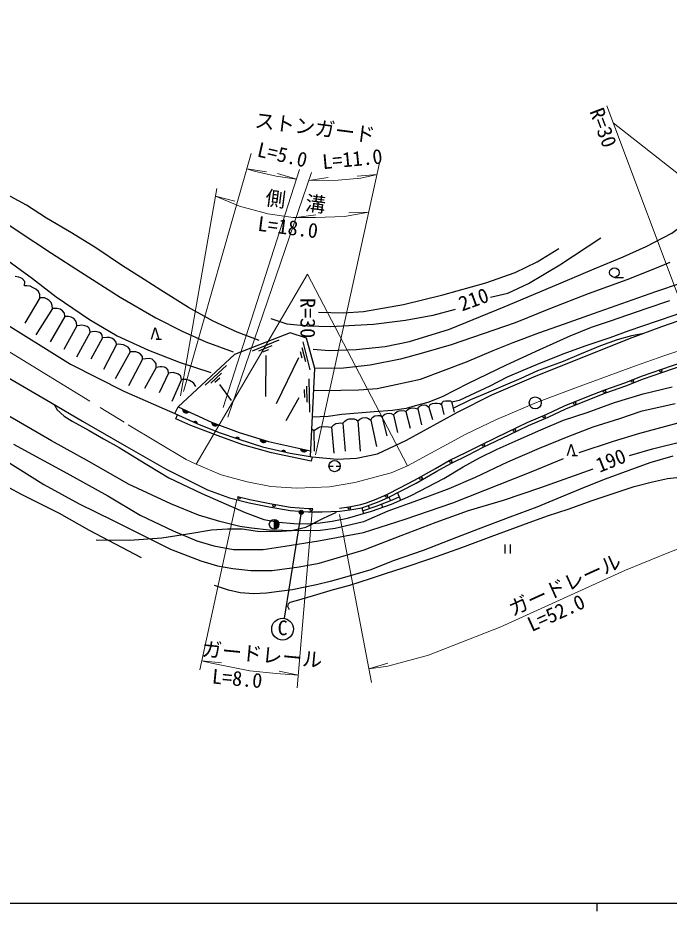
# Model space of a CAD drawing. Units: millimetres, scale not verified. Extents: x 40000 to 680000, y 20000 to 380000.
# Drawn here: x 196248 to 276948, y 204000 to 314576 of the extents above; entities that cross this region are included whole.
import ezdxf
from ezdxf.enums import TextEntityAlignment as Align

# ---------------------------------------------------------------- set-up
doc = ezdxf.new("R2010")
doc.units = ezdxf.units.MM
doc.header["$LTSCALE"] = 1000
doc.linetypes.add('CHAIN', pattern=[18.5, 12, -1.5, 3.5, -1.5])
for name, color, linetype, lineweight in [('M-BGD', 7, 'Continuous', 25), ('M-BGD-EXST', 7, 'Continuous', 25), ('M-BMK', 2, 'CHAIN', 13), ('M-BMK-SRVR', 3, 'Continuous', 25), ('M-STR-HTXT', 7, 'Continuous', 13), ('M-TTL-BAND', 7, 'Continuous', 25)]:
    doc.layers.add(name, color=color, linetype=linetype, lineweight=lineweight)
doc.styles.add('ＭＳ ゴシック', font='')
doc.styles.get('ＭＳ ゴシック').set_extended_font_data('MS Gothic')

msp = doc.modelspace()

# ---------------------------------------------------------------- hatches: boundary and pattern name
at = {"layer": 'M-BGD'}
for points in [[(217518, 265790), (216617, 266203, 0.82183)], [(217954, 264569), (218527, 264318, 0.84072)], [(221132, 264210), (220207, 264564, 0.82183)], [(223159, 262582), (223753, 262383, 0.84072)], [(227145, 262183), (226198, 262477, 0.82183)], [(228862, 260937), (229470, 260790, 0.84072)], [(232159, 261059), (231195, 261288, 0.82183)], [(228004, 251285, 0.41421), (228604, 251885, 0.41421), (228004, 252485)]]:
    msp.add_hatch(color=256, dxfattribs=at).paths.add_polyline_path(points)
at = {"layer": 'M-BGD-EXST'}
msp.add_hatch(color=256, dxfattribs=at).paths.add_polyline_path([(231140, 253251, 1), (231579, 253490, 0.41421), (231240, 253590, 0.41421)])

# ---------------------------------------------------------------- linework, layer by layer
at = {"layer": 'M-BGD'}
for p, q in [((270168, 282452), (271291, 282452)), ((198991, 279929), (197101, 276790)), ((200530, 278608), (198470, 275338)), ((202088, 277607), (200249, 274487)), ((203564, 276433), (201963, 273504)), ((205200, 275684), (203506, 272584)), ((206720, 274978), (205286, 272329)), ((213398, 274817), (214065, 274817)), ((213732, 274817), (213398, 274817)), ((228606, 274679), (225292, 273316)), ((232475, 271008), (231591, 274481)), ((208456, 274157), (206847, 271067)), ((210166, 273225), (208293, 269874)), ((227709, 273986), (226052, 273305)), ((227307, 273496), (226558, 273188)), ((231486, 272461), (231287, 273246)), ((231915, 271994), (231473, 273730)), ((211696, 272310), (209944, 269045)), ((226993, 272785), (226949, 267703)), ((231029, 272504), (228263, 266784)), ((213400, 271312), (211958, 268700)), ((222081, 271541), (219442, 269118)), ((214899, 270591), (213763, 268150)), ((221479, 270581), (220159, 269369)), ((221270, 269982), (220674, 269435)), ((232444, 265781), (232348, 269878)), ((216533, 269804), (215326, 267084)), ((221222, 269207), (222676, 267199)), ((232115, 267007), (232069, 268992)), ((231802, 267578), (231779, 268562)), ((231076, 267552), (229445, 264713)), ((248721, 266726), (249050, 265491)), ((249992, 267036), (250328, 265760)), ((242797, 265436), (243306, 263252)), ((244341, 265859), (244870, 263799)), ((245814, 266181), (246259, 264217)), ((247172, 266397), (247610, 264842)), ((236511, 264387), (236814, 260956)), ((238392, 264688), (238683, 260929)), ((239988, 264790), (240707, 261504)), ((241384, 265096), (241963, 262844)), ((232931, 263487), (232964, 260951)), ((235110, 263904), (235415, 260706)), ((264942, 260384), (265609, 260384)), ((265275, 260384), (264942, 260384)), ((234801, 259090), (235326, 259090)), ((235676, 259090), (236201, 259090)), ((243273, 255784), (243679, 254870)), ((241292, 254371), (241431, 253976)), ((242234, 255242), (242405, 254821)), ((238862, 253930), (239071, 253209)), ((239815, 253842), (239676, 254215)), ((228004, 252485), (228004, 251285)), ((256584, 249384), (256584, 248266)), ((257251, 249384), (257251, 248266))]:
    msp.add_line(p, q, dxfattribs=at)
for points in [[(232848, 273566), (234804, 273419), (238173, 273517), (241747, 273888), (244793, 274533), (249749, 276055), (256512, 278815), (263264, 281662), (267653, 283494), (271266, 284990), (274106, 286280), (277262, 287912), (279456, 289589), (282451, 292685), (287413, 297881), (289376, 300165), (291301, 302917), (293077, 305687), (295084, 308500), (297768, 311338), (300087, 313708), (302354, 315844)], [(159392, 306295), (160969, 305824), (163352, 305069), (166775, 303917), (171183, 302424), (175615, 300577), (179170, 298824), (182346, 297095), (187167, 294265), (191764, 291186), (196172, 288273), (200415, 285430), (204012, 283124), (208932, 279987), (213346, 277462), (216604, 275796), (219523, 274467), (222934, 273248)], [(161176, 303193), (165243, 302085), (168375, 300916), (172334, 299244), (176209, 297221), (180701, 294705), (184995, 291967), (189373, 288827), (194556, 284867), (198069, 282327), (201009, 280036), (205107, 277236), (208570, 275219), (212457, 273426), (216344, 271932), (220160, 270677)], [(272015, 260388), (274896, 261234), (278746, 262189), (281148, 262735), (284754, 263487), (287027, 264044), (290139, 265177), (291807, 265852), (294691, 267792), (297115, 269544), (299150, 271816), (301861, 275542), (304445, 278839), (307675, 282645), (311153, 286536), (313251, 288961), (315723, 291040), (317122, 292395), (318870, 293618), (320519, 294438), (321475, 294683), (321889, 294636), (327052, 293025)], [(226140, 274656), (223427, 275660), (220463, 277033), (217404, 278736), (213976, 280865), (211885, 282179), (209087, 283973), (205918, 286108), (202882, 287955), (199810, 289779), (197316, 291390), (193301, 293548)], [(232717, 260236), (235821, 259934), (238192, 260085), (240822, 260624), (244388, 262307), (250732, 265786), (254996, 267917), (260479, 270261), (265962, 272453), (272034, 274868), (276055, 276360), (280075, 277760), (285020, 279687), (286543, 280661), (288584, 282335), (291369, 285630), (292307, 287063)], [(249992, 267036), (250973, 267257), (252288, 267882), (254753, 269010), (256926, 270129), (258871, 270971), (261125, 271895), (263945, 273019), (266558, 273998), (269621, 275019), (271989, 275876), (275363, 277043), (277813, 277859), (279937, 278757), (281999, 279573), (284333, 280783), (287069, 282681), (289315, 284803), (291930, 287400)], [(254792, 280001), (256965, 280513), (259527, 281701), (263407, 284021), (268470, 287340)], [(233485, 278161), (236543, 278057), (239067, 278217), (244049, 279103), (248903, 280295), (254218, 281783), (257887, 283074), (260593, 284364), (263278, 286044)], [(277017, 284310), (274907, 283410), (271700, 282159), (266897, 280402), (262255, 278586), (257856, 276845), (249936, 274108), (246222, 273022), (243645, 272315), (239906, 271579), (236610, 271222), (233033, 271166)], [(218312, 268924), (217992, 269383), (217507, 269691), (217094, 269824), (216533, 269804), (216461, 270224), (216173, 270476), (215486, 270682), (215170, 270650), (214899, 270591), (214871, 270970), (214672, 271206), (214413, 271345), (214094, 271377), (213877, 271372), (213400, 271312), (213367, 271802), (213163, 272058), (212890, 272310), (212513, 272393), (212115, 272388), (211696, 272310), (211683, 272640), (211454, 272936), (211180, 273092), (210869, 273232), (210529, 273232), (210166, 273225), (210121, 273521), (209907, 273831), (209596, 273994), (209329, 274105), (209018, 274150), (208693, 274164), (208456, 274157), (208418, 274420), (208210, 274693), (207961, 274889), (207587, 275025), (207261, 275025), (206720, 274978), (206707, 275310), (206577, 275500), (206357, 275637), (206096, 275720), (205787, 275737), (205467, 275708), (205200, 275684), (205182, 275939), (205056, 276194), (204822, 276367), (204528, 276463), (204187, 276517), (203929, 276481), (203564, 276433), (203522, 276815), (203394, 277125), (203182, 277366), (202850, 277539), (202496, 277600), (202088, 277607), (202031, 278001), (201793, 278305), (201480, 278532), (201119, 278608), (200530, 278608), (200511, 278960), (200359, 279340), (200112, 279596), (199865, 279767), (199551, 279900), (198991, 279928), (198984, 280325), (198792, 280687), (198469, 280986), (198161, 281171), (197754, 281347), (197369, 281394), (197069, 281401), (197099, 281947), (196780, 282295), (196383, 282479), (195899, 282556)], [(232900, 268447), (236278, 268472), (238497, 268533), (240775, 268677), (243097, 269178), (246138, 269846), (251827, 271986), (255135, 273405), (257641, 274373), (260797, 275568), (263998, 276695), (267567, 277981), (271084, 279213), (275308, 280698), (278485, 281791)], [(276995, 279532), (274047, 278572), (269638, 277033), (267297, 276232), (264639, 275156), (260866, 273490), (256756, 271575), (252035, 269301), (248825, 267680), (247033, 266981), (245497, 266537), (244365, 266206), (242686, 265954), (240404, 265789), (236386, 265461), (234714, 265240), (232734, 265139)], [(250442, 278464), (247675, 277747), (244292, 277112), (240295, 276600), (234952, 276326), (232125, 276424), (229611, 276671), (227639, 277311)], [(193611, 277386), (202779, 271727), (209390, 268369), (215682, 265592)], [(212792, 274817), (213262, 276255), (213732, 274817)], [(232489, 260272), (233037, 271154), (232007, 274917), (229972, 275606), (223096, 272916), (216092, 266434)], [(250191, 266280), (252390, 267316), (254089, 268051), (256667, 269148), (258602, 269979), (260661, 270919), (263867, 272094), (266088, 273034), (268476, 274030), (270561, 274752), (272313, 275251), (273816, 275530)], [(193353, 271025), (200315, 266956), (204247, 264640), (209716, 261517), (214611, 258706), (219750, 256142), (222492, 255164), (224919, 254562), (227399, 254054), (229974, 253603), (232230, 253435), (233945, 253435), (236152, 253500), (237366, 253672), (238862, 253930), (239582, 254181), (241002, 254710), (242234, 255242), (243743, 256031), (245588, 256977), (248178, 258447), (249882, 259422), (252020, 260460), (253910, 261420), (257123, 262959), (259539, 264105), (261972, 265158), (264156, 266164), (266905, 267284), (269120, 268151), (271583, 269034), (273767, 269901), (276153, 270706), (278822, 271634)], [(236118, 253899), (237304, 254067), (238762, 254319), (239447, 254557), (240852, 255081), (242062, 255603), (243560, 256386), (245398, 257329), (247980, 258794), (249695, 259776), (251842, 260818), (253733, 261778), (256951, 263320), (259374, 264469), (261808, 265523), (263997, 266531), (266756, 267656), (268979, 268526), (271442, 269408), (273629, 270276), (276023, 271084), (278701, 272016)], [(200742, 266705), (201107, 266041), (201993, 265273), (202967, 264640), (205068, 263504), (206859, 262460), (208798, 261404), (211297, 259851), (214960, 257654), (219052, 255697), (224399, 253364), (226739, 252486), (228597, 252156), (230444, 251985), (232158, 251951), (233727, 252062), (235177, 252290), (237082, 252631), (240061, 253496), (242562, 254373), (244962, 255440), (249050, 257539), (251406, 259006), (253432, 260122), (255624, 261196), (258256, 262362), (261067, 263560), (263858, 264759), (266773, 265730), (270190, 266953), (273726, 268027), (277323, 268915)], [(277685, 266804), (273457, 265842), (270777, 264942), (267485, 263896), (264397, 262729), (260837, 261280), (256939, 259586), (252931, 257668), (249631, 256285), (245772, 254849), (242073, 253492), (239066, 252189), (237493, 251809), (235560, 251365), (233730, 251125), (231726, 251072), (229068, 251137), (227374, 251139), (225199, 251420), (223759, 251629), (221257, 252220), (218613, 253027), (215218, 254430), (209971, 256866), (205122, 259600), (200422, 262234), (194791, 265474)], [(232661, 263700), (232931, 263487), (233443, 263832), (233706, 263939), (234220, 263984), (234728, 263961), (235110, 263904), (235395, 264178), (235664, 264355), (235982, 264420), (236243, 264428), (236511, 264387), (236764, 264647), (236983, 264818), (237309, 264932), (237619, 264940), (237936, 264932), (238229, 264818), (238392, 264688), (238612, 264900), (238938, 265071), (239361, 265111), (239703, 264997), (239988, 264790), (240155, 265112), (240472, 265331), (240839, 265364), (241125, 265340), (241384, 265096), (241533, 265366), (241738, 265517), (242011, 265605), (242300, 265639), (242523, 265622), (242797, 265436), (243009, 265656), (243236, 265838), (243506, 265949), (243802, 265965), (244150, 265933), (244341, 265859), (244510, 266070), (244753, 266226), (245158, 266297), (245466, 266281), (245814, 266181), (245932, 266399), (246064, 266526), (246313, 266647), (246577, 266679), (246857, 266626), (247172, 266397), (247322, 266695), (247607, 266848), (247934, 266879), (248220, 266879), (248531, 266837), (248721, 266726), (248813, 266969), (248969, 267111), (249246, 267171), (249567, 267171), (249858, 267156), (249992, 267036)], [(215682, 265592), (216092, 266434), (220236, 264547), (223662, 263263), (227290, 262137), (232525, 260982)], [(215682, 265592), (218437, 264358), (221195, 263238), (223634, 262426), (226561, 261487), (229988, 260674), (232717, 260236)], [(232717, 260236), (232589, 259686), (227663, 260727), (224106, 261715), (221076, 262831), (217674, 264109), (215805, 264928), (216032, 265435)], [(265813, 260768), (270037, 262175), (273315, 263167), (278673, 264613)], [(195694, 261819), (202335, 258204), (207379, 255412), (211414, 253008), (215490, 251075), (218433, 249828), (220515, 249201), (222951, 248753), (226627, 248768), (229331, 249192), (233509, 249857), (239072, 250879), (244234, 252532), (250137, 254556), (259867, 258367), (263874, 260030)], [(264336, 260384), (264806, 261822), (265275, 260384)], [(192976, 260847), (199484, 256831), (203863, 254428), (208071, 252369), (215146, 248803), (218909, 247381), (220990, 246764), (222870, 246398), (225105, 246164), (227769, 246164), (231122, 246600), (233569, 247077), (239174, 248718), (243739, 250513), (248068, 252161), (252103, 253604), (256403, 254869), (261067, 256440), (267554, 258748)], [(277408, 260326), (274547, 259489), (271961, 258526), (269019, 257488), (266606, 256520), (263523, 255252), (260547, 254017), (257197, 252753), (253271, 251268), (250587, 250271), (246489, 248647), (242747, 247362), (239981, 246246), (236996, 245384), (234942, 244796), (233258, 244386), (231449, 244011), (230275, 243767), (228628, 243557), (227063, 243351), (225486, 243288), (223815, 243394), (222366, 243732), (220607, 244324)], [(229915, 241298), (229715, 241717), (229764, 242028), (230004, 242229), (230775, 242433), (232901, 243081), (235356, 243801), (237384, 244338), (239929, 245159), (241932, 245855), (243862, 246441), (247543, 247700), (251246, 249013), (254884, 250390), (258810, 251839), (261867, 252915), (264429, 253775), (267422, 254830), (270249, 255781), (272617, 256556), (274899, 257137), (276729, 257545), (278624, 257782)], [(193545, 257280), (196654, 255600), (201359, 253247), (205100, 251169), (211524, 247789)], [(223474, 255333), (225007, 254952), (227474, 254447), (230023, 254000), (232244, 253835), (232806, 253835)], [(238967, 253569), (240663, 254115), (242655, 254923), (243491, 255294)], [(205947, 249947), (210083, 249927), (214097, 250193), (217803, 250786), (220261, 251196), (222209, 251344), (224025, 251317), (225960, 251028), (228280, 250975), (230162, 251133), (231926, 251541), (234128, 252647), (235733, 253371)]]:
    msp.add_lwpolyline(points, dxfattribs=at)
for centre, radius in [((270168, 283052), 600), ((275912, 270887), 150), ((272381, 269618), 150), ((268937, 268347), 150), ((265251, 266880), 150), ((261448, 265203), 150), ((257764, 263539), 150), ((253922, 261703), 150), ((235501, 259090), 700), ((249869, 259692), 150), ((246178, 257599), 150), ((241917, 255376), 150), ((223657, 255132), 150), ((227989, 254204), 150), ((232612, 253682), 150), ((237319, 253916), 150), ((228004, 251885), 600)]:
    msp.add_circle(centre, radius, dxfattribs=at)
at = {"layer": 'M-BGD-EXST'}
msp.add_line((231360, 253371), (229261, 240246), dxfattribs=at)
for centre, radius in [((231360, 253371), 250), ((229048, 238913), 1350)]:
    msp.add_circle(centre, radius, dxfattribs=at)
at = {"layer": 'M-BMK'}
msp.add_lwpolyline([(194936, 273409), (209932, 264210), (217116, 259914), (218362, 259331), (221432, 258023), (224671, 257136), (227580, 256580), (230807, 256367), (234853, 256520), (238011, 257077), (242521, 258244), (244517, 259139), (251773, 263039), (255538, 264846), (260517, 266980), (265451, 268830), (272778, 271516), (276286, 272756), (280345, 274059)], dxfattribs=at)
at = {"layer": 'M-BMK-SRVR'}
msp.add_circle((260357, 266911), 750, dxfattribs=at)
at = {"layer": 'M-STR-HTXT'}
for p, q in [((269216, 303669), (280345, 274059)), ((269993, 301601), (292943, 283509)), ((216779, 268311), (225162, 297768)), ((233116, 260489), (241152, 296991)), ((221692, 266348), (231146, 295801)), ((232616, 295434), (222256, 265145)), ((224622, 295868), (227054, 295532)), ((230768, 294623), (228412, 295311)), ((232281, 294455), (234710, 294812)), ((240755, 295191), (238308, 294999)), ((216389, 267796), (220904, 293437)), ((220739, 292501), (223114, 291877)), ((230716, 289879), (233151, 290191)), ((239729, 290529), (237276, 290437)), ((232150, 282852), (218362, 259331)), ((232150, 282852), (244517, 259139)), ((223372, 254946), (218813, 233878)), ((232735, 253459), (230877, 231653)), ((236118, 253099), (240047, 232303)), ((219052, 234983), (221495, 234735)), ((239730, 233981), (242081, 234687)), ((231011, 233220), (228607, 233717))]:
    msp.add_line(p, q, dxfattribs=at)
for points in [[(230768, 294623), (228268, 294987), (225514, 295615), (224622, 295868)], [(240755, 295191), (238764, 294750), (235920, 294478), (232281, 294455)], [(220739, 292501), (223725, 291250), (227226, 290306), (230381, 289883), (233112, 289850), (236727, 289992), (239729, 290529)], [(239730, 233981), (242101, 234344), (247133, 235686), (256078, 239196), (271520, 246207), (276723, 248332), (292736, 254550)], [(231011, 233220), (228235, 233399), (224999, 233741), (220240, 234691), (219052, 234983)]]:
    msp.add_lwpolyline(points, dxfattribs=at)
at = {"layer": 'M-TTL-BAND'}
for p, q in [((40000, 205000), (579000, 205000)), ((268000, 205000), (268000, 204000))]:
    msp.add_line(p, q, dxfattribs=at)

# ---------------------------------------------------------------- texts
at = {"layer": 'M-BGD', "style": 'ＭＳ ゴシック'}
for s, rotation, p in [('210', 20.009, (251465, 277711)), ('190', 21.793, (268525, 257740))]:
    msp.add_text(s, height=1833, rotation=rotation, dxfattribs=at).set_placement(p, align=Align.BOTTOM_LEFT)
at = {"layer": 'M-BGD-EXST', "style": 'ＭＳ ゴシック'}
msp.add_text('C', height=1833, rotation=358.508, dxfattribs=at).set_placement((228393, 237620), align=Align.BOTTOM_LEFT)
at = {"layer": 'M-STR-HTXT', "style": 'ＭＳ ゴシック'}
for s, rotation, p in [('R=30', 290.598, (266543, 302810)), ('ストンガード', 352.728, (225443, 300488)), ('L=5.0', 347.162, (225669, 296901)), ('L=11.0', 5.471, (234105, 295294)), ('側\u3000溝', 352.728, (226761, 290884)), ('L=18.0', 352.728, (225820, 287683)), ('R=30', 270, (230720, 279911)), ('ガードレール', 24.419, (257784, 239971)), ('L=52.0', 24.419, (260138, 238040)), ('ガードレール', 354.466, (218910, 235036)), ('L=8.0', 354.466, (220191, 231647))]:
    msp.add_text(s, height=1833, rotation=rotation, dxfattribs=at).set_placement(p, align=Align.BOTTOM_LEFT)

doc.saveas('drawing.dxf')
